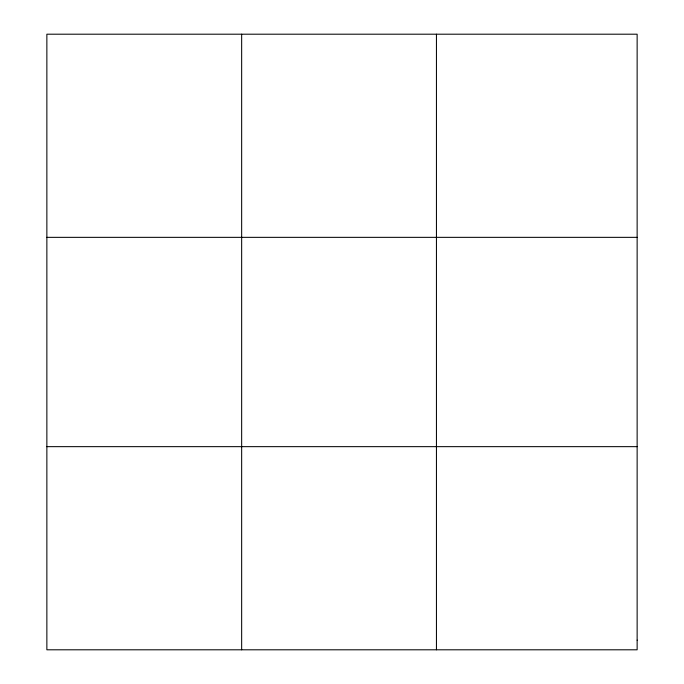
<?xml version="1.0" encoding="UTF-8"?>
<svg xmlns="http://www.w3.org/2000/svg" width="684" height="684" viewBox="0 0 684 684"><rect width="100%" height="100%" fill="white"/><g stroke="black" fill="none" stroke-linecap="round" stroke-linejoin="round"><path stroke-width="1.03" d="M241.657 649.8L241.657 34.2M436.443 649.8L436.443 34.2M46.863 237.348L637.137 237.348M46.863 446.652L637.137 446.652M637.137 640.13L637.137 649.8L46.863 649.8L46.863 34.2L637.137 34.2L637.137 640.13"/></g></svg>
